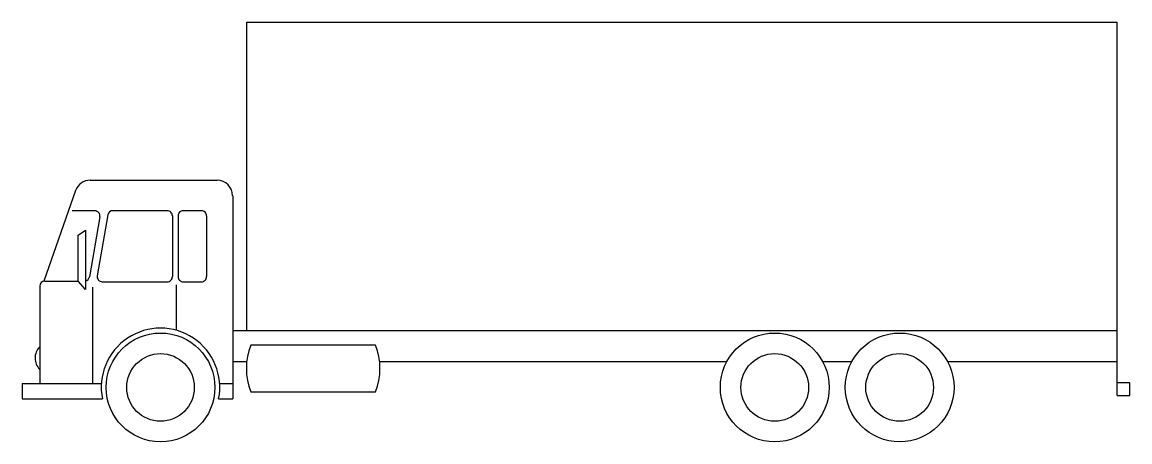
# Model space of a CAD drawing. Extents: x 0 to 1.27, y 0 to 0.48.
import ezdxf

# ---------------------------------------------------------------- set-up
doc = ezdxf.new("R2010")
doc.units = 0
doc.layers.get('0').update_dxf_attribs({"linetype": 'CONTINUOUS'})

msp = doc.modelspace()

# ---------------------------------------------------------------- linework, layer by layer
at = {"color": 0, "linetype": 'CONTINUOUS'}
for p, q in [((0.26, 0.4846), (1.2588, 0.4846)), ((0.26, 0.1309), (0.26, 0.4846)), ((1.2588, 0.0561), (1.2588, 0.4846)), ((0.0805, 0.3033), (0.226, 0.3033)), ((0.0637, 0.2914), (0.0271, 0.1874)), ((0.2439, 0.2855), (0.2439, 0.0523)), ((0.0857, 0.2681), (0.0597, 0.2681)), ((0.1064, 0.2683), (0.1688, 0.2683)), ((0.1872, 0.2683), (0.208, 0.2683)), ((0.0915, 0.2611), (0.0795, 0.1924)), ((0.1005, 0.2634), (0.0884, 0.1937)), ((0.1747, 0.2623), (0.1747, 0.1926)), ((0.1812, 0.2623), (0.1812, 0.1926)), ((0.2139, 0.2623), (0.2139, 0.1926)), ((0.0667, 0.2403), (0.075, 0.2458)), ((0.075, 0.2458), (0.075, 0.1777)), ((0.0667, 0.1874), (0.0667, 0.2403)), ((0.0225, 0.1815), (0.0225, 0.0701)), ((0.0284, 0.1874), (0.0667, 0.1874)), ((0.075, 0.1777), (0.0667, 0.1874)), ((0.0834, 0.0701), (0.0834, 0.1804)), ((0.0942, 0.1867), (0.1688, 0.1867)), ((0.1794, 0.131), (0.1794, 0.1832)), ((0.1872, 0.1867), (0.208, 0.1867)), ((0.2439, 0.1309), (1.2588, 0.1309)), ((0.4077, 0.114), (0.2649, 0.114)), ((0.2439, 0.0952), (0.2601, 0.0952)), ((0.4125, 0.0952), (0.811, 0.0952)), ((0.9207, 0.0952), (0.9543, 0.0952)), ((1.0642, 0.0952), (1.2588, 0.0952)), ((0.0023, 0.0701), (0.0023, 0.0523)), ((0.0023, 0.0701), (0.0933, 0.0701)), ((0.2289, 0.0701), (0.2439, 0.0701)), ((1.2734, 0.0707), (1.2588, 0.0707)), ((1.2734, 0.0561), (1.2734, 0.0707)), ((0.0023, 0.0523), (0.0944, 0.0523)), ((0.2278, 0.0523), (0.2439, 0.0523)), ((0.2649, 0.0604), (0.4077, 0.0604)), ((1.2588, 0.0561), (1.2734, 0.0561))]:
    msp.add_line(p, q, dxfattribs=at)
for centre, radius in [((0.1611, 0.0655), 0.0624), ((0.8659, 0.0655), 0.0624), ((1.0092, 0.0655), 0.0624), ((0.1611, 0.0655), 0.0388), ((0.8659, 0.0655), 0.0388), ((1.0092, 0.0655), 0.0388)]:
    msp.add_circle(centre, radius, dxfattribs=at)
for centre, radius, start, end in [((0.0804, 0.2855), 0.0177, 89.845, 160.7843), ((0.226, 0.2854), 0.0178, 0.0755, 90.0411), ((0.0856, 0.2621), 0.00597, 350.3942, 89.5682), ((0.1064, 0.2623), 0.00599, 90.2121, 169.8151), ((0.1688, 0.2623), 0.00595, 359.959, 90.0411), ((0.1872, 0.2623), 0.00595, 89.9588, 180.041), ((0.208, 0.2623), 0.00595, 359.959, 90.0412), ((0.0737, 0.1933), 0.00589, 282.9047, 350.675), ((0.0943, 0.1927), 0.00597, 170.3942, 269.5682), ((0.1688, 0.1926), 0.00595, 269.9589, 0.0411), ((0.1872, 0.1926), 0.00595, 179.9589, 270.0412), ((0.208, 0.1926), 0.00595, 269.9588, 0.0411), ((0.0285, 0.1815), 0.00595, 90.3099, 180.0405), ((0.1611, 0.0655), 0.068, 348.7751, 191.2249), ((0.0351, 0.0991), 0.018, 134.9933, 225.4957), ((0.3302, 0.0872), 0.0706, 157.6634, 202.3366), ((0.3419, 0.0872), 0.071, 337.8126, 22.1874)]:
    msp.add_arc(centre, radius, start, end, dxfattribs=at)

doc.saveas('drawing.dxf')
